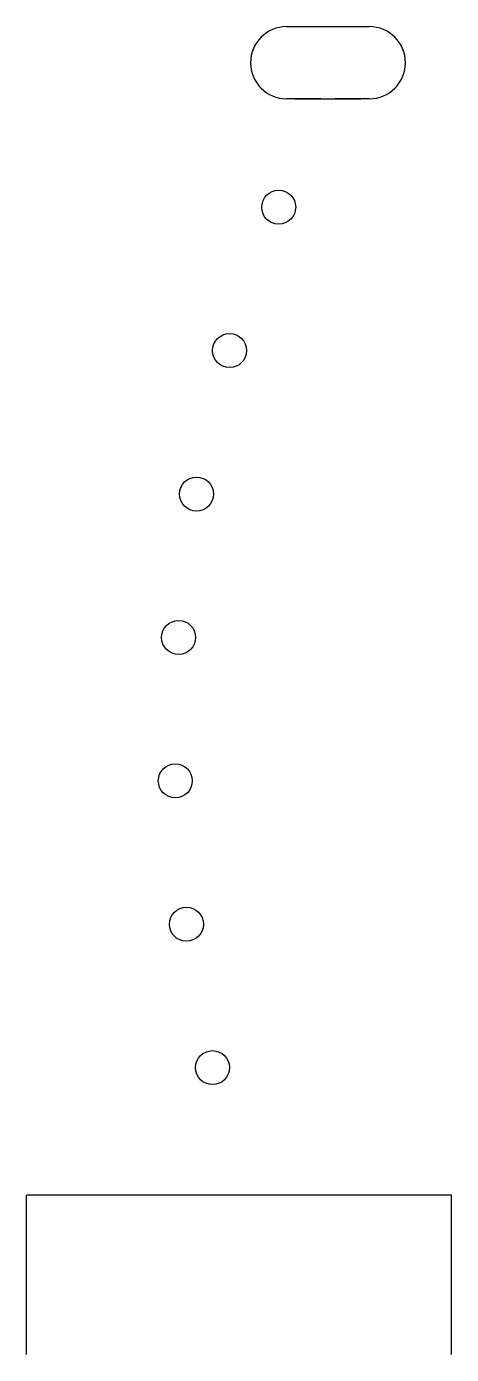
# Model space of a CAD drawing. Header units: millimetres. Extents: x 880.41 to 880.81, y 65 to 66.25.
import ezdxf

# ---------------------------------------------------------------- set-up
doc = ezdxf.new("R2010")
doc.units = ezdxf.units.MM
doc.layers.add('CS-CONC', color=4, linetype='Continuous')
doc.layers.add('보도난간', color=3, linetype='Continuous')

msp = doc.modelspace()

# ---------------------------------------------------------------- linework, layer by layer
at = {"layer": 'CS-CONC'}
for p, q in [((880.8135, 65.1538), (880.4135, 65.1538)), ((880.4135, 65.0038), (880.4135, 65.1538)), ((880.8135, 65.0038), (880.8135, 65.1538))]:
    msp.add_line(p, q, dxfattribs=at)
at = {"layer": '보도난간', "color": 1}
for p, q in [((880.6584, 66.2538), (880.7362, 66.2538)), ((880.6905, 66.1858), (880.6584, 66.1858)), ((880.6662, 66.1858), (880.7284, 66.1858)), ((880.7362, 66.1858), (880.7041, 66.1858))]:
    msp.add_line(p, q, dxfattribs=at)
for centre in [(880.6509, 66.0838), (880.6047, 65.9488), (880.5736, 65.8138), (880.5567, 65.6788), (880.5536, 65.5438), (880.564, 65.4088), (880.5886, 65.2738)]:
    msp.add_circle(centre, 0.016, dxfattribs=at)
for centre, start, end in [((880.6584, 66.2198), 90, 270), ((880.7362, 66.2198), 270, 90)]:
    msp.add_arc(centre, 0.034, start, end, dxfattribs=at)

doc.saveas('drawing.dxf')
